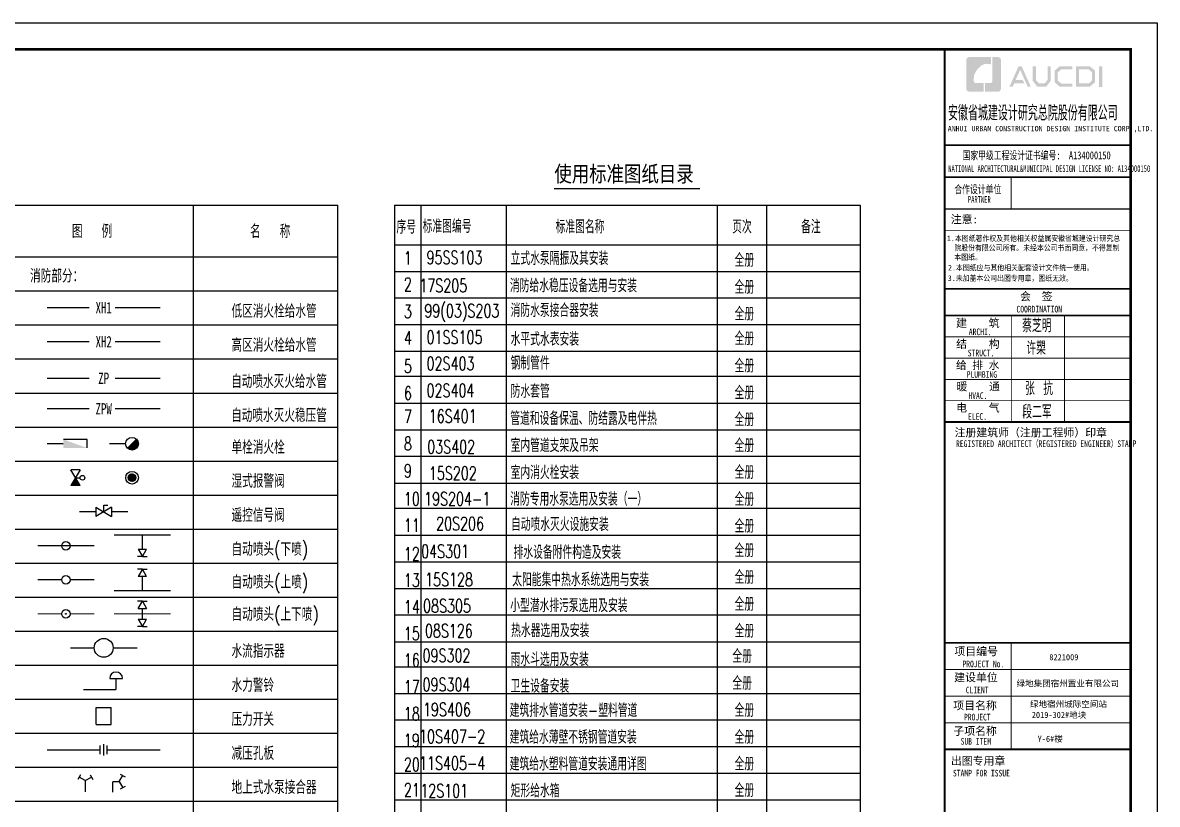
# Model space of a CAD drawing. Extents: x 27938 to 1507990, y 110129 to 923079.
# Drawn here: x 533486 to 576137, y 690493 to 719857 of the extents above; entities that cross this region are included whole.
import ezdxf
from ezdxf.enums import TextEntityAlignment as Align

# ---------------------------------------------------------------- set-up
doc = ezdxf.new("R2010")
doc.units = 0
doc.header["$LTSCALE"] = 1000
doc.header["$MEASUREMENT"] = 0
for name, color, linetype in [('0s-水标注', 7, 'Continuous'), ('PUB_TEXT', 4, 'Continuous'), ('图框', 140, 'Continuous'), ('图签文字', 147, 'Continuous')]:
    doc.layers.add(name, color=color, linetype=linetype)
doc.layers.add('yichutu', color=7, linetype='Continuous', true_color=0xffffff, plot=False)
doc.layers.add('图签', color=147, linetype='Continuous', lineweight=18)
doc.styles.add('HT', font='simhei.ttf')
doc.styles.add('HZ', font='txt', dxfattribs={"bigfont": 'hztxt'})
doc.styles.add('HZ8', font='txt.shx', dxfattribs={"bigfont": 'hztxt.shx'})
doc.styles.add('ST', font='', dxfattribs={"width": 0.8})
doc.styles.add('中森字体', font='', dxfattribs={"width": 0.8})
doc.styles.add('宋体', font='', dxfattribs={"height": 50})
doc.styles.add('建筑图签-1', font='simhei.ttf', dxfattribs={"width": 0.7})
doc.styles.add('建筑图签-2', font='TXT.shx', dxfattribs={"width": 0.5, "bigfont": 'HZTXT.shx'})
doc.styles.get('ST').set_extended_font_data('SimSun')
doc.styles.get('中森字体').set_extended_font_data('SimSun')
doc.styles.get('宋体').set_extended_font_data('SimSun')

# ---------------------------------------------------------------- blocks, each defined once
blk = doc.blocks.new('*X185')
at = {"color": 0, "linetype": 'Continuous'}
for p, q in [((-69891, -48890), (-69782, -48780)), ((-69891, -48876), (-69795, -48780)), ((-69889, -48902), (-69769, -48782)), ((-69889, -48860), (-69811, -48782)), ((-69886, -48913), (-69758, -48786)), ((-69882, -48839), (-69832, -48789)), ((-69881, -48923), (-69748, -48790)), ((-69876, -48932), (-69739, -48795)), ((-69871, -48940), (-69731, -48800)), ((-69864, -48948), (-69723, -48807)), ((-69857, -48955), (-69716, -48814)), ((-69849, -48961), (-69710, -48822)), ((-69841, -48967), (-69704, -48830)), ((-69831, -48972), (-69699, -48840)), ((-69821, -48975), (-69696, -48850)), ((-69810, -48978), (-69693, -48861)), ((-69797, -48980), (-69691, -48874)), ((-69783, -48980), (-69691, -48888)), ((-69766, -48977), (-69694, -48905)), ((-69742, -48967), (-69704, -48929))]:
    blk.add_line(p, q, dxfattribs=at)
blk = doc.blocks.new('院标1')
h = blk.add_hatch(color=150)
h.dxf.hatch_style = 1
h.set_gradient(color1=(33, 113, 253), color2=(33, 113, 253), tint=1, name='INVCURVED')
edge = h.paths.add_edge_path()
edge.add_spline(control_points=[(116373, 648379), (116379, 648379), (116382, 648379), (116391, 648379), (116391, 648379), (116391, 648379), (116616, 648379), (116616, 648379), (116616, 648379), (116616, 648379), (116616, 648054), (116616, 648054), (116616, 648054), (116616, 648054), (116108, 648054), (116108, 648054), (116108, 648054), (116028, 648054), (115963, 648111), (115963, 648199), (115963, 648199), (115963, 648199), (115963, 649215), (115963, 649215), (115963, 649215), (115963, 649295), (116018, 649360), (116108, 649360), (116108, 649360), (116108, 649360), (116897, 649360), (116897, 649360), (116897, 649360), (116897, 649360), (116897, 649080), (116897, 649080), (116897, 649080), (116897, 649080), (116566, 649140), (116356, 648859), (116356, 648859), (116245, 648719), (116240, 648545), (116247, 648466), (116247, 648466), (116254, 648386), (116247, 648466), (116247, 648466), (116247, 648466), (116247, 648466), (116258, 648374), (116373, 648379)], knot_values=[0, 0, 0, 0, 0.071429, 0.071429, 0.071429, 0.107143, 0.142857, 0.142857, 0.142857, 0.178571, 0.214286, 0.214286, 0.214286, 0.25, 0.285714, 0.285714, 0.285714, 0.321429, 0.357143, 0.357143, 0.357143, 0.392857, 0.428571, 0.428571, 0.428571, 0.464286, 0.5, 0.5, 0.5, 0.535714, 0.571429, 0.571429, 0.571429, 0.607143, 0.642857, 0.642857, 0.642857, 0.678571, 0.714286, 0.714286, 0.714286, 0.75, 0.785714, 0.785714, 0.785714, 0.821429, 0.857143, 0.857143, 0.857143, 0.928571, 1, 1, 1, 1], degree=3, periodic=0)
h = blk.add_hatch(color=150)
h.dxf.hatch_style = 1
h.set_gradient(color1=(33, 113, 253), color2=(33, 113, 253), tint=1, name='INVCURVED')
edge = h.paths.add_edge_path()
edge.add_spline(control_points=[(117268, 649215), (117268, 649215), (117268, 648199), (117268, 648199), (117268, 648199), (117268, 648114), (117212, 648054), (117123, 648054), (117123, 648054), (117123, 648054), (116663, 648054), (116663, 648054), (116663, 648054), (116663, 648054), (116663, 648379), (116663, 648379), (116663, 648379), (116663, 648379), (116865, 648379), (116865, 648379), (116865, 648379), (116907, 648379), (116941, 648413), (116941, 648455), (116941, 648455), (116941, 648455), (116941, 649360), (116941, 649360), (116941, 649360), (116941, 649360), (117123, 649360), (117123, 649360), (117123, 649360), (117204, 649360), (117268, 649306), (117268, 649215)], knot_values=[0, 0, 0, 0, 0.1, 0.1, 0.1, 0.15, 0.2, 0.2, 0.2, 0.25, 0.3, 0.3, 0.3, 0.35, 0.4, 0.4, 0.4, 0.45, 0.5, 0.5, 0.5, 0.55, 0.6, 0.6, 0.6, 0.65, 0.7, 0.7, 0.7, 0.75, 0.8, 0.8, 0.8, 0.9, 1, 1, 1, 1], degree=3, periodic=0)
blk = doc.blocks.new('TK')
at = {"layer": '图框'}
h = blk.add_hatch(color=256, dxfattribs=at)
h.paths.add_polyline_path([(547288, 547072), (547414, 547072), (547414, 546302), (547288, 546302)])
h.paths.add_polyline_path([(546536, 546956), (546536, 546430), (546896, 546430), (547020, 546536), (547020, 546855), (546900, 546956)], flags=16)
h.paths.add_polyline_path([(546418, 547074), (546418, 546311), (546940, 546311), (547138, 546482), (547138, 546910), (546943, 547074)])
h.paths.add_polyline_path([(546275, 547077), (546275, 546962), (545868, 546962), (545735, 546851), (545735, 546531), (545868, 546429), (546277, 546429), (546277, 546307), (545813, 546307), (545611, 546481), (545611, 546910), (545809, 547077)])
h.paths.add_polyline_path([(544792, 547075), (544912, 547075), (544912, 546565), (545026, 546433), (545237, 546433), (545351, 546565), (545351, 547075), (545465, 547075), (545465, 546528), (545301, 546311), (544963, 546311), (544792, 546530)])
h.paths.add_polyline_path([(544260, 547074), (544377, 547074), (544719, 546310), (544603, 546310), (544322, 546944), (544147, 546556), (544418, 546556), (544479, 546440), (544098, 546440), (544039, 546308), (543916, 546308)])
for p, q in [((541480, 544114), (548480, 544114)), ((541480, 544114), (548480, 544114)), ((541480, 542914), (548480, 542914))]:
    blk.add_line(p, q, dxfattribs=at)
blk.add_lwpolyline([(465375, 548714), (549475, 548714), (549475, 489314), (465375, 489314)], close=True, dxfattribs=at)
blk.add_lwpolyline([(465375, 548714), (549475, 548714), (549475, 489314), (465375, 489314)], close=True, dxfattribs=at)
at = {"layer": '图框', "const_width": 100}
blk.add_lwpolyline([(548475, 490314), (548475, 547714), (467875, 547714), (467875, 490314)], close=True, dxfattribs=at)
at = {"layer": '图框'}
for points, const_width in [([(541480, 490314), (541480, 547714)], 70), ([(541480, 544114), (548480, 544114)], 60), ([(541480, 542914), (548480, 542914)], 60), ([(541480, 542914), (548480, 542914)], 60), ([(543980, 542914), (543980, 541714)], 35), ([(541480, 541714), (548480, 541714)], 60), ([(541480, 541714), (548480, 541714)], 60), ([(541480, 540913), (548480, 540913)], 35), ([(541488, 538714), (548488, 538714)], 60), ([(541488, 537714), (548488, 537714)], 70), ([(541488, 537714), (548488, 537714)], 70), ([(543988, 537714), (543988, 533714)], 35), ([(545988, 537714), (545988, 533714)], 35), ([(541488, 536914), (548488, 536914)], 35), ([(541488, 536114), (548488, 536114)], 35), ([(541488, 535314), (548488, 535314)], 35), ([(541488, 534514), (548488, 534514)], 35), ([(541488, 533714), (548488, 533714)], 70), ([(541480, 525414), (548480, 525414)], 70), ([(541480, 525414), (548480, 525414)], 70), ([(543980, 521414), (543980, 525414)], 35), ([(541480, 524414), (548480, 524414)], 35), ([(541480, 523414), (548480, 523414)], 35), ([(541480, 522414), (548480, 522414)], 35), ([(548480, 521414), (541480, 521414)], 70)]:
    blk.add_lwpolyline(points, dxfattribs=dict(at, const_width=const_width))
blk.add_blockref('院标1', (426331, -101935))
for s, height, style, width, p in [('ANHUI URBAN CONSTRUCTION DESIGN INSTITUTE CORP.,LTD.', 200, '建筑图签-1', 0.91, (541598, 544636)), ('NATIONAL ARCHITECTURAL&MUNICIPAL DESIGN LICENSE NO: A134000150', 250, '建筑图签-1', 0.6, (541617, 543108)), ('PARTNER', 250, '建筑图签-1', 0.6, (542355, 541947)), ('1.本图纸著作权及其他相关权益属安徽省城建设计研究总', 210, 'HT', 0.88, (541566, 540507)), ('院股份有限公司所有。未经本公司书面同意，不得复制', 210, 'HT', 0.88, (541845, 540153)), ('本图纸。', 210, 'HT', 0.88, (541845, 539803)), (' 2.本图纸应与其他相关配套设计文件统一使用。 ', 210, 'HT', 0.88, (541455, 539406)), ('3.未加盖本公司出图专用章，图纸无效。', 210, 'HT', 0.88, (541598, 539011)), ('COORDINATION', 250, '建筑图签-1', 0.7, (544180, 537827)), ('ARCHI.', 250, '建筑图签-1', 0.7, (542389, 536975)), ('STRUCT.', 250, '建筑图签-1', 0.7, (542350, 536179)), ('PLUMBING', 250, '建筑图签-1', 0.7, (542309, 535372)), ('HVAC.', 250, '建筑图签-1', 0.7, (542374, 534579)), ('ELEC.', 250, '建筑图签-1', 0.7, (542358, 533794)), ('REGISTERED ARCHITECT（REGISTERED ENGINEER）STAMP', 250, '建筑图签-1', 0.7, (541909, 532772)), ('PROJECT No.', 250, '建筑图签-1', 0.7, (542150, 524499, -1799)), ('CLIENT', 250, '建筑图签-1', 0.7, (542274, 523520)), ('PROJECT', 250, '建筑图签-1', 0.7, (542209, 522500)), ('SUB ITEM', 250, '建筑图签-1', 0.7, (542082, 521589)), ('STAMP FOR ISSUE', 250, '建筑图签-1', 0.7, (541793, 520395))]:
    blk.add_text(s, height=height, dxfattribs=dict(at, style=style, width=width)).set_placement(p)
at = {"layer": '图签', "color": 2, "style": '宋体'}
for s, height, p in [('8221009', 229.3, (545417, 524761)), ('绿地集团宿州置业有限公司', 229.34, (544185, 523776)), ('绿地宿州城际空间站', 229.3, (544690, 523001)), ('2019-302#地块', 229.34, (544757, 522592)), ('Y-6#楼', 229.3, (544977, 521695))]:
    blk.add_text(s, height=height, dxfattribs=at).set_placement(p)
at = {"layer": '图签文字', "color": 7, "style": '建筑图签-1'}
for s, height, width, p in [('安徽省城建设计研究总院股份有限公司', 500, 0.55, (541608, 545091)), ('国家甲级工程设计证书编号:  A134000150', 300, 0.7, (542152, 543581)), ('合作设计单位', 300, 0.7, (541845, 542304))]:
    blk.add_text(s, height=height, dxfattribs=dict(at, width=width)).set_placement(p)
for s, p in [('注意:', (541711, 541177)), ('会  签', (544315, 538281)), ('建    筑', (541910, 537280)), ('结    构', (541914, 536493)), ('给 排 水', (541905, 535699)), ('暖    通', (541923, 534896)), ('电    气', (541913, 534096)), ('注册建筑师（注册工程师）印章', (541855, 533167)), ('项目编号', (541848, 524946)), ('建设单位', (541840, 523969)), ('项目名称', (541807, 522911)), ('子项名称', (541807, 521954)), ('出图专用章', (541716, 520832))]:
    blk.add_text(s, height=300, dxfattribs=at).set_placement(p)
at = {"layer": '图签文字', "color": 1, "style": '建筑图签-2', "width": 0.7}
for s, p in [('蔡芝明', (544395, 537085)), ('许槊', (544555, 536242)), ('张 抗', (544505, 534724)), ('段二军', (544401, 533845))]:
    blk.add_text(s, height=500, dxfattribs=at).set_placement(p)
blk = doc.blocks.new('yct-841-594-84100-59399.9999999999-100-1000.0')
at = {"layer": 'yichutu', "color": 7, "true_color": 0xffffff}
blk.add_lwpolyline([(0, 0), (0, 59400), (84100, 59400), (84100, 0)], close=True, dxfattribs=at)

msp = doc.modelspace()

# ---------------------------------------------------------------- linework, layer by layer
at = {"layer": '0s-水标注', "ltscale": 1.5}
for p, q in [((496214.8, 713006.8), (545334.8, 713006.8)), ((539903.3, 677828.8), (539903.3, 713006.8)), ((545334.8, 665048.8), (545334.8, 713006.8)), ((496214.8, 711056.8), (545334.8, 711056.8)), ((496214.8, 709778.8), (545334.8, 709778.8)), ((496214.8, 708500.8), (545334.8, 708500.8)), ((496214.8, 707222.8), (545334.8, 707222.8)), ((496214.8, 705944.8), (545334.8, 705944.8)), ((496214.8, 704666.8), (545334.8, 704666.8)), ((535913.1, 704198.6), (535018.5, 704198.6)), ((535913.1, 703879.1), (535913.1, 704198.6)), ((537765.2, 704208.3), (537426.3, 703869.4)), ((496214.8, 703388.8), (545334.8, 703388.8)), ((535641.5, 703053.7), (535290, 703053.7)), ((535641.5, 703053.7), (535290, 702468)), ((535641.5, 702468), (535290, 703053.7)), ((535641.5, 702468), (535290, 702468)), ((535465.8, 702760.9), (535641.5, 702760.9)), ((496214.8, 702110.8), (545334.8, 702110.8)), ((536237.9, 701658.6), (536823.6, 701307.1)), ((536823.6, 701658.6), (536237.9, 701307.1)), ((536237.9, 701658.6), (536237.9, 701307.1)), ((536530.8, 701482.9), (536530.8, 701735.2)), ((536530.8, 701735.2), (536687.5, 701735.2)), ((536823.6, 701658.6), (536823.6, 701307.1)), ((496214.8, 700832.8), (545334.8, 700832.8)), ((537826.5, 700077), (537986.3, 699800.3)), ((537826.5, 700077), (538146, 700077)), ((537986.3, 699800.3), (538146, 700077)), ((496214.8, 699554.8), (545334.8, 699554.8)), ((537986.3, 699800.3), (537806.1, 699800.3)), ((537986.3, 699800.3), (538166.4, 699800.3)), ((537986.3, 699331.5), (537806.1, 699331.5)), ((537986.3, 699331.5), (537826.5, 699054.8)), ((538146, 699054.8), (537826.5, 699054.8)), ((537986.3, 699331.5), (538166.4, 699331.5)), ((538146, 699054.8), (537986.3, 699331.5)), ((496214.8, 698276.8), (545334.8, 698276.8)), ((537986.3, 698124.5), (537806.1, 698124.5)), ((537826.5, 697847.8), (537986.3, 698124.5)), ((537826.5, 697847.8), (538146, 697847.8)), ((537986.3, 698124.5), (538166.4, 698124.5)), ((537986.3, 698124.5), (538146, 697847.8)), ((537826.5, 697450), (537986.3, 697173.3)), ((537826.5, 697450), (538146, 697450)), ((537986.3, 697173.3), (538146, 697450)), ((496214.8, 696998.8), (545334.8, 696998.8)), ((537986.3, 697173.3), (537806.1, 697173.3)), ((537986.3, 697173.3), (538166.4, 697173.3)), ((496214.8, 695720.8), (545334.8, 695720.8)), ((496214.8, 695720.8), (545334.8, 695720.8)), ((536758.4, 695221), (537237.7, 695221)), ((496214.8, 694442.8), (545334.8, 694442.8)), ((496214.8, 694442.8), (545334.8, 694442.8)), ((536246.8, 694134.4), (536814.8, 694134.4)), ((536246.8, 693495.4), (536246.8, 694134.4)), ((536814.8, 693495.4), (536814.8, 694134.4)), ((496214.8, 693164.8), (545334.8, 693164.8)), ((536246.8, 693495.4), (536814.8, 693495.4)), ((536403, 692377.1), (536403, 692696.6)), ((536530.8, 692323.9), (536530.8, 692749.9)), ((536658.6, 692377.1), (536658.6, 692696.6)), ((496214.8, 691886.8), (545334.8, 691886.8)), ((535659.4, 691604.8), (535556.1, 691426)), ((535838.3, 691382.2), (535607.7, 691515.4)), ((535838.3, 691382.2), (536068.9, 691515.4)), ((536017.3, 691604.8), (536120.5, 691426)), ((537111.3, 691346.7), (537244.4, 691577.3)), ((537155, 691628.9), (537333.9, 691525.7)), ((537111.3, 691346.7), (537244.4, 691116.1)), ((537333.9, 691167.8), (537155, 691064.5)), ((496214.8, 690608.8), (545334.8, 690608.8))]:
    msp.add_line(p, q, dxfattribs=at)
at = {"layer": '0s-水标注'}
for p, q in [((547462.9, 713006.8), (564962.9, 713006.8)), ((547462.9, 713006.8), (547462.9, 673650.9)), ((548462.9, 673650.9), (548462.9, 713006.8)), ((551672.9, 673650.9), (551672.9, 713006.8)), ((559603.8, 673650.9), (559603.8, 713006.8)), ((561462.9, 673650.9), (561462.9, 713006.8)), ((564962.9, 713006.8), (564962.9, 673650.9)), ((564962.9, 711501.8), (547462.9, 711501.8)), ((564962.9, 710501.8), (547462.9, 710501.8)), ((564962.9, 709511.8), (547462.9, 709511.8)), ((564962.9, 708506.8), (547462.9, 708506.8)), ((564962.9, 707501.8), (547462.9, 707501.8)), ((564962.9, 706560.8), (547462.9, 706560.8)), ((564962.9, 705548.8), (547462.9, 705548.8)), ((564962.9, 704553.8), (547462.9, 704553.8)), ((564962.9, 703553.8), (547462.9, 703553.8)), ((564962.9, 702548.8), (547462.9, 702548.8)), ((564962.9, 701607.8), (547462.9, 701607.8)), ((564962.9, 700590.8), (547462.9, 700590.8)), ((564962.9, 699588.8), (547462.9, 699588.8)), ((564962.9, 698593.8), (547462.9, 698593.8)), ((564962.9, 697593.8), (547462.9, 697593.8)), ((564962.9, 696588.8), (547462.9, 696588.8)), ((564962.9, 695647.8), (547462.9, 695647.8)), ((564962.9, 694647.8), (547462.9, 694647.8)), ((564962.9, 693647.8), (547462.9, 693647.8)), ((564962.9, 692647.8), (547462.9, 692647.8)), ((564962.9, 691647.8), (547462.9, 691647.8)), ((564962.9, 690647.8), (547462.9, 690647.8))]:
    msp.add_line(p, q, dxfattribs=at)
at = {"layer": '0s-水标注', "ltscale": 1.5, "const_width": 50}
for points in [[(534400.8, 709150.9), (535997, 709150.9)], [(536959.5, 709150.9), (538660.8, 709150.9)], [(534400.8, 707872.9), (535997, 707872.9)], [(536959.5, 707872.9), (538660.8, 707872.9)], [(534400.8, 706498.4), (535997, 706498.4)], [(536959.5, 706498.4), (538660.8, 706498.4)], [(534400.8, 705351.4), (535997, 705351.4)], [(536959.5, 705351.4), (538660.8, 705351.4)], [(534400.8, 704038.9), (535018.5, 704038.9)], [(536738.4, 704038.9), (537356.1, 704038.9)], [(535620.2, 701482.9), (536237.9, 701482.9)], [(536823.6, 701482.9), (537441.3, 701482.9)], [(539051.3, 700609.5), (536921.3, 700609.5)], [(537986.3, 700077), (537986.3, 700609.5)], [(534951, 700204.9), (534045.8, 700204.9)], [(536175.8, 700204.9), (534951, 700204.9)], [(537986.3, 699054.8), (537986.3, 698522.3)], [(534951, 698926.9), (534045.8, 698926.9)], [(536175.8, 698926.9), (535270.5, 698926.9)], [(539051.3, 698522.3), (536921.3, 698522.3)], [(537986.3, 697450), (537986.3, 697847.8)], [(534951, 697648.9), (534045.8, 697648.9)], [(536175.8, 697648.9), (535270.5, 697648.9)], [(539051.3, 697648.9), (536921.3, 697648.9)], [(536175.8, 696370.9), (535270.5, 696370.9)], [(537791, 696370.9), (536885.8, 696370.9)], [(536998.1, 694795), (536998.1, 695221)], [(536998.1, 694795), (535771.5, 694795)], [(534400.8, 692536.9), (536403, 692536.9)], [(536658.6, 692536.9), (538660.8, 692536.9)], [(535838.3, 690956.2), (535838.3, 691382.2)], [(536867.4, 691346.7), (536867.4, 690940.9)], [(537111.3, 691346.7), (536867.4, 691346.7)]]:
    msp.add_lwpolyline(points, dxfattribs=at)
at = {"layer": '0s-水标注', "ltscale": 1.5, "const_width": 239.6}
msp.add_lwpolyline([(537511, 703954.1, 1), (537680.5, 704123.6)], format="xyb", dxfattribs=at)
at = {"layer": '0s-水标注', "ltscale": 1.5}
for centre, radius in [((537595.8, 704038.9), 239.6), ((537595.8, 702760.9), 238.2), ((537595.8, 702760.9), 142), ((535731.6, 702760.9), 90.1), ((535110.8, 700204.9), 159.8), ((535110.8, 698926.9), 159.8), ((535110.8, 697648.9), 159.8), ((535110.8, 697648.9), 14), ((536530.8, 696370.9), 355)]:
    msp.add_circle(centre, radius, dxfattribs=at)
msp.add_arc((536998.1, 695221), 239.6, 0, 180, dxfattribs=at)
for points in [[(535913.1, 703879.1), (535018.5, 704198.6), (535913.1, 703879.1), (535018.5, 703879.1)], [(535290, 702468), (535465.8, 702760.9), (535290, 702468), (535641.5, 702468)]]:
    msp.add_solid(points, dxfattribs=at)
at = {"layer": 'PUB_TEXT', "ltscale": 1.5, "const_width": 48}
msp.add_lwpolyline([(553463.1, 713622.7), (558949.7, 713622.7)], dxfattribs=at)

# ---------------------------------------------------------------- block references
msp.add_blockref('TK', (26661.9, 171143.3))
at = {"layer": '0s-水标注', "ltscale": 1.5, "xscale": 1.419999999925494, "yscale": 1.419999999925494, "zscale": 1.419999999925494}
msp.add_blockref('*X185', (636692.7, 772176.9), dxfattribs=at)
at = {"layer": 'yichutu'}
msp.add_blockref('yct-841-594-84100-59399.9999999999-100-1000.0', (492036.9, 660457), dxfattribs=at)

# ---------------------------------------------------------------- texts
at = {"layer": '0s-水标注', "style": 'HZ', "width": 0.8}
for s, p in [('图  例', (535335.3, 711770.4)), ('名  称', (542032.9, 711767.6)), ('低区消火栓给水管', (541335.3, 708770.6)), ('高区消火栓给水管', (541335.3, 707492.6)), ('自动喷水灭火给水管', (541320, 706131.4)), ('自动喷水灭火稳压管', (541320, 704853.4)), ('单栓消火栓', (541335.3, 703658.6)), ('湿式报警阀', (541335.3, 702385)), ('遥控信号阀', (541335.3, 701104.8)), ('自动喷头(下喷)', (541335.3, 699826.8)), ('自动喷头(上喷)', (541335.3, 698592.2)), ('自动喷头(上下喷)', (541335.3, 697380.4)), ('水流指示器', (541335.3, 695997.3)), ('水力警铃', (541335.3, 694717)), ('压力开关', (541335.3, 693439)), ('减压孔板', (541335.3, 692161)), ('地上式水泵接合器', (541335.3, 690880.8))]:
    msp.add_text(s, height=500, rotation=0, dxfattribs=at).set_placement(p)
at = {"layer": '0s-水标注', "style": 'HZ', "width": 0.7}
for s, p in [('序号', (547536.7, 711932.7)), ('标准图编号', (548519.9, 711959.8)), ('标准图名称', (553516.7, 711941.2)), ('页次', (560156.3, 711941.2)), ('备注', (562748.9, 711941.2)), ('1', (547815.1, 710767.3)), ('95SS103', (548667.2, 710788.9)), ('立式水泵隔振及其安装', (551827.2, 710754.3)), ('全册', (560245.4, 710686.8)), ('2', (547815.1, 709777.3)), ('消防给水稳压设备选用与安装', (551799.7, 709729.2)), ('全册', (560245.4, 709674.4)), ('99(03)S203', (548584.7, 708782.1)), ('消防水泵接合器安装', (551827.2, 708800.7)), ('3', (547815.1, 708758)), ('全册', (560245.4, 708667.4)), ('4', (547815.1, 707767.3)), ('01SS105', (548667.2, 707789.5)), ('水平式水表安装', (551827.2, 707720.5)), ('全册', (560245.4, 707740.8)), ('5', (547815.1, 706699.3)), ('02S403', (548667.2, 706801.5)), ('钢制管件', (551827.2, 706821.5)), ('全册', (560245.4, 706718.8)), ('防水套管', (551827.2, 705763.3)), ('6', (547815.1, 705689.5)), ('02S404', (548667.2, 705791.3)), ('全册', (560245.4, 705706.4)), ('7', (547815.1, 704815)), ('16S401', (548748.6, 704824.9)), ('管道和设备保温、防结露及电伴热', (551813.6, 704741.2)), ('全册', (560245.4, 704699.4)), ('8', (547815.1, 703793.7)), ('03S402', (548692.4, 703673.7)), ('室内管道支架及吊架', (551827.2, 703725.1)), ('全册', (560245.4, 703723.8)), ('9', (547815.1, 702771)), ('15S202', (548753.5, 702680.2)), ('室内消火栓安装', (551827.2, 702708.8)), ('全册', (560245.4, 702716.8)), ('全册', (560245.4, 701704.4)), ('全册', (560245.4, 700697.4)), ('全册', (560245.4, 699782.8)), ('全册', (560245.4, 698775.8)), ('全册', (560245.4, 697763.4)), ('全册', (560245.4, 696756.4)), ('全册', (560164.3, 695806.7)), ('全册', (560164.3, 694792.7)), ('全册', (560245.4, 693775.8)), ('全册', (560245.4, 692768.8)), ('全册', (560245.4, 691761.8)), ('全册', (560245.4, 690768.8))]:
    msp.add_text(s, height=500, dxfattribs=at).set_placement(p)
at = {"layer": '0s-水标注', "ltscale": 1.5, "style": 'HZ8', "width": 0.8}
msp.add_text('消防部分：', height=500, dxfattribs=at).set_placement((533762.4, 710093.5))
at = {"layer": '0s-水标注', "style": 'HZ', "width": 0.7}
msp.add_text('17S205 ', height=500, dxfattribs=at).set_placement((549452.2, 709979.7), align=Align.MIDDLE)
at = {"layer": '0s-水标注', "ltscale": 1.5, "style": 'ST', "width": 0.7}
for s, p in [('XH1', (536530.8, 709150.9)), ('XH2', (536530.8, 707872.9)), ('ZP', (536530.8, 706498.4)), ('ZPW', (536530.8, 705351.4))]:
    msp.add_text(s, height=426, dxfattribs=at).set_placement(p, align=Align.MIDDLE)
at = {"layer": '0s-水标注', "color": 0, "style": 'HZ', "width": 0.7}
for s, p in [('10', (547815.1, 701715)), ('消防专用水泵选用及安装（一）', (551812, 701711.9)), ('11', (547815.1, 700724.7)), ('自动喷水灭火设施安装', (551839.5, 700761.7)), ('12', (547815.1, 699647.4)), ('排水设备附件构造及安装', (551937.4, 699712.7)), ('13', (547815.1, 698659.1)), ('15S128', (548612.1, 698685.1)), ('太阳能集中热水系统选用与安装', (551887.8, 698685.1)), ('小型潜水排污泵选用及安装', (551812, 697711.6)), ('14', (547815.1, 697659.1)), ('15', (547815.1, 696659.1)), ('08S126', (548606.7, 696765)), ('热水器选用及安装', (551846.1, 696772.9)), ('16', (547815.1, 695659.1)), ('雨水斗选用及安装', (551827, 695687.8)), ('卫生设备安装', (551827, 694686)), ('17', (547815.1, 694652.1)), ('18', (547815.1, 693645.1)), ('建筑排水管道安装-塑料管道', (551791.4, 693773.4)), ('19', (547815.1, 692645.1)), ('建筑给水薄壁不锈钢管道安装', (551791.4, 692766.4)), ('20', (547815.1, 691740.1)), ('建筑给水塑料管道安装通用详图', (551791.4, 691759.4)), ('21', (547815.1, 690783.9)), ('矩形给水箱', (551828.4, 690753.2))]:
    msp.add_text(s, height=500, dxfattribs=at).set_placement(p)
for s, p in [('19S204-1', (549819.9, 701968.5)), ('20S206', (549926.8, 701036)), ('04S301', (549364.6, 699997)), ('08S305', (549435.9, 697945.1)), ('09S302', (549417.1, 696081.4)), ('09S304', (549417.1, 694988.8)), ('19S406', (549433.1, 694052.1)), ('10S407-2', (549630.4, 693045.1)), ('11S405-4', (549630.4, 692038.1)), ('12S101', (549331.5, 691003.8))]:
    msp.add_text(s, height=500, dxfattribs=at).set_placement(p, align=Align.MIDDLE)
at = {"layer": 'PUB_TEXT', "style": '中森字体', "width": 0.8}
msp.add_text('使用标准图纸目录', height=600, dxfattribs=at).set_placement((553470.8, 713878.8))

doc.saveas('drawing.dxf')
